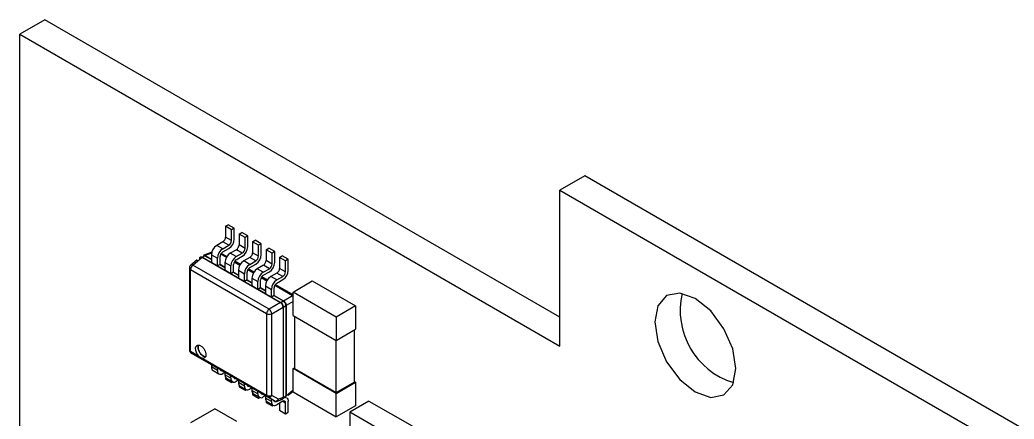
# Model space of a CAD drawing. Header units: millimetres. Extents: x 461 to 1302, y 117 to 711.
# Drawn here: x 867.1 to 919.2, y 389.3 to 410.2 of the extents above; entities that cross this region are included whole.
import ezdxf

# ---------------------------------------------------------------- set-up
doc = ezdxf.new("R2010")
doc.units = ezdxf.units.MM
doc.layers.get('0').update_dxf_attribs({"lineweight": 50})

msp = doc.modelspace()

# ---------------------------------------------------------------- linework, layer by layer
at = {"color": 7, "linetype": 'Continuous', "lineweight": 25}
for p, q in [((868.398, 410.183), (867.089, 409.428)), ((895.373, 394.611), (868.398, 410.183)), ((867.089, 386.923), (867.089, 409.428)), ((867.089, 409.428), (895.373, 393.1)), ((896.682, 402.02), (895.373, 401.265)), ((1009.818, 336.709), (896.682, 402.02)), ((895.373, 393.1), (895.373, 401.265)), ((895.373, 401.265), (1008.509, 335.953)), ((877.866, 399.374), (878.007, 399.455)), ((878.177, 399.194), (877.866, 399.374)), ((877.866, 399.374), (877.866, 398.802)), ((878.318, 399.276), (878.007, 399.455)), ((878.318, 399.276), (878.177, 399.194)), ((878.177, 398.622), (878.177, 399.194)), ((878.318, 398.704), (878.318, 399.276)), ((878.573, 398.965), (878.714, 399.047)), ((878.884, 398.786), (878.573, 398.965)), ((878.573, 398.965), (878.573, 398.394)), ((879.025, 398.868), (878.714, 399.047)), ((877.724, 398.557), (877.406, 398.373)), ((878.035, 398.378), (877.724, 398.557)), ((878.177, 398.622), (877.866, 398.802)), ((879.025, 398.868), (878.884, 398.786)), ((878.884, 398.214), (878.884, 398.786)), ((879.025, 398.296), (879.025, 398.868)), ((879.28, 398.557), (879.421, 398.639)), ((879.591, 398.378), (879.28, 398.557)), ((879.28, 398.557), (879.28, 397.986)), ((879.732, 398.459), (879.421, 398.639)), ((879.732, 398.459), (879.591, 398.378)), ((879.732, 397.888), (879.732, 398.459)), ((877.142, 398.01), (876.682, 397.845)), ((877.717, 398.194), (877.406, 398.373)), ((877.933, 397.786), (877.638, 397.956)), ((877.717, 398.194), (878.035, 398.378)), ((877.717, 398.031), (878.035, 398.214)), ((878.431, 398.149), (878.113, 397.965)), ((878.424, 397.786), (878.113, 397.965)), ((878.424, 397.786), (878.742, 397.969)), ((878.742, 397.969), (878.431, 398.149)), ((878.884, 398.214), (878.573, 398.394)), ((879.591, 397.806), (879.28, 397.986)), ((879.591, 397.806), (879.591, 398.378)), ((879.987, 398.149), (880.128, 398.231)), ((880.298, 397.969), (879.987, 398.149)), ((879.987, 398.149), (879.987, 397.577)), ((880.44, 398.051), (880.128, 398.231)), ((880.44, 398.051), (880.298, 397.969)), ((880.298, 397.398), (880.298, 397.969)), ((880.44, 397.48), (880.44, 398.051)), ((876.376, 397.624), (876.039, 397.338)), ((876.154, 397.339), (876.635, 397.748)), ((876.65, 397.757), (876.635, 397.748)), ((876.635, 397.748), (880.736, 395.38)), ((876.776, 397.83), (876.65, 397.757)), ((876.791, 397.838), (876.776, 397.83)), ((877.123, 397.884), (877.434, 397.704)), ((877.123, 397.884), (877.123, 397.475)), ((877.434, 397.296), (877.123, 397.475)), ((877.434, 397.296), (877.434, 397.704)), ((877.576, 397.377), (877.576, 397.786)), ((877.83, 397.475), (878.141, 397.296)), ((877.83, 397.475), (877.83, 397.067)), ((878.64, 397.378), (878.345, 397.548)), ((878.424, 397.622), (878.742, 397.806)), ((879.138, 397.741), (878.82, 397.557)), ((879.131, 397.377), (878.82, 397.557)), ((879.131, 397.377), (879.45, 397.561)), ((879.131, 397.214), (879.45, 397.398)), ((879.45, 397.561), (879.138, 397.741)), ((880.298, 397.398), (879.987, 397.577)), ((880.694, 397.741), (880.835, 397.823)), ((881.005, 397.561), (880.694, 397.741)), ((880.694, 397.741), (880.694, 397.169)), ((881.147, 397.643), (880.835, 397.823)), ((881.147, 397.643), (881.005, 397.561)), ((881.005, 396.99), (881.005, 397.561)), ((881.147, 397.071), (881.147, 397.643)), ((875.969, 397.186), (875.969, 392.909)), ((876.027, 397.104), (880.015, 394.802)), ((876.027, 392.827), (876.027, 397.104)), ((880.142, 395.037), (876.154, 397.339)), ((877.576, 397.377), (877.434, 397.296)), ((878.141, 396.887), (877.83, 397.067)), ((878.141, 396.887), (878.141, 397.296)), ((878.283, 396.969), (878.141, 396.887)), ((878.283, 396.969), (878.283, 397.377)), ((878.537, 397.067), (878.849, 396.888)), ((878.537, 397.067), (878.537, 396.659)), ((878.849, 396.479), (878.849, 396.888)), ((878.99, 396.561), (878.99, 396.969)), ((879.347, 396.97), (879.052, 397.14)), ((879.846, 397.333), (879.527, 397.149)), ((879.838, 396.969), (879.527, 397.149)), ((879.838, 396.969), (880.157, 397.153)), ((879.838, 396.806), (880.157, 396.99)), ((880.157, 397.153), (879.846, 397.333)), ((880.553, 396.924), (880.234, 396.741)), ((880.864, 396.745), (880.553, 396.924)), ((881.005, 396.99), (880.694, 397.169)), ((878.849, 396.479), (878.537, 396.659)), ((878.99, 396.561), (878.849, 396.479)), ((879.244, 396.659), (879.556, 396.479)), ((879.244, 396.659), (879.244, 396.251)), ((879.556, 396.071), (879.556, 396.479)), ((879.697, 396.153), (879.697, 396.561)), ((880.054, 396.561), (879.759, 396.732)), ((880.546, 396.561), (880.234, 396.741)), ((880.546, 396.561), (880.864, 396.745)), ((880.546, 396.398), (880.864, 396.581)), ((881.4, 395.928), (882.405, 396.508)), ((882.405, 396.508), (884.668, 395.202)), ((879.556, 396.071), (879.244, 396.251)), ((879.697, 396.153), (879.556, 396.071)), ((879.952, 396.251), (880.263, 396.071)), ((879.952, 396.251), (879.952, 395.842)), ((880.263, 395.663), (879.952, 395.842)), ((880.263, 395.663), (880.263, 396.071)), ((880.404, 395.745), (880.404, 396.153)), ((881.4, 395.784), (880.466, 396.323)), ((883.663, 394.621), (881.4, 395.928)), ((881.4, 394.703), (881.4, 395.928)), ((880.736, 395.38), (880.142, 395.037)), ((880.404, 395.745), (880.263, 395.663)), ((880.736, 395.38), (880.751, 395.39)), ((880.751, 395.39), (880.878, 395.463)), ((880.878, 395.463), (880.892, 395.47)), ((880.892, 395.47), (881.374, 395.748)), ((880.015, 394.802), (880.015, 390.525)), ((880.283, 394.793), (880.877, 395.137)), ((880.283, 390.517), (880.283, 394.793)), ((880.892, 395.145), (880.877, 395.137)), ((880.877, 395.137), (880.877, 390.401)), ((880.892, 395.145), (881.019, 395.218)), ((880.892, 390.409), (880.892, 395.145)), ((881.033, 395.227), (881.019, 395.218)), ((881.019, 395.218), (881.019, 390.482)), ((881.033, 395.227), (881.033, 390.491)), ((884.668, 395.202), (883.663, 394.621)), ((884.668, 395.202), (884.668, 393.977)), ((881.4, 394.703), (883.663, 393.397)), ((881.47, 394.662), (881.47, 391.927)), ((883.663, 394.621), (883.663, 393.397)), ((883.663, 393.397), (884.668, 393.977)), ((884.597, 393.936), (884.597, 391.201)), ((883.663, 390.661), (883.663, 393.397)), ((876.027, 392.827), (876.443, 392.587)), ((880.057, 390.434), (876.069, 392.736)), ((876.069, 392.736), (876.353, 392.571)), ((880.409, 390.23), (876.353, 392.571)), ((876.677, 392.452), (880.015, 390.525)), ((877.123, 392.127), (877.123, 392.004)), ((877.434, 391.825), (877.123, 392.004)), ((877.206, 391.821), (877.517, 391.642)), ((877.434, 391.825), (877.434, 391.947)), ((877.823, 391.723), (877.717, 391.662)), ((877.83, 391.719), (877.83, 391.596)), ((881.4, 391.927), (881.47, 391.967)), ((883.663, 390.62), (881.4, 391.927)), ((881.4, 390.702), (881.4, 391.927)), ((881.47, 391.927), (883.663, 390.661)), ((878.141, 391.417), (877.83, 391.596)), ((877.866, 391.459), (877.866, 391.372)), ((877.866, 391.372), (878.177, 391.192)), ((877.913, 391.413), (878.224, 391.234)), ((878.141, 391.417), (878.141, 391.539)), ((878.177, 391.192), (878.177, 391.261)), ((878.177, 391.192), (878.237, 391.227)), ((878.53, 391.315), (878.424, 391.253)), ((878.537, 391.311), (878.537, 391.188)), ((878.849, 391.008), (878.537, 391.188)), ((883.663, 390.661), (884.597, 391.201)), ((883.663, 390.62), (884.668, 391.201)), ((884.597, 391.242), (884.668, 391.201)), ((884.668, 391.201), (884.668, 389.976)), ((878.573, 391.05), (878.573, 390.963)), ((878.573, 390.963), (878.884, 390.784)), ((878.62, 391.005), (878.931, 390.825)), ((878.849, 391.008), (878.849, 391.131)), ((878.884, 390.784), (878.884, 390.853)), ((878.884, 390.784), (878.944, 390.819)), ((879.238, 390.906), (879.131, 390.845)), ((879.244, 390.902), (879.244, 390.78)), ((879.556, 390.6), (879.244, 390.78)), ((879.28, 390.642), (879.28, 390.555)), ((879.556, 390.6), (879.556, 390.723)), ((881.151, 390.533), (881.4, 390.744)), ((881.4, 390.702), (883.663, 389.395)), ((883.663, 389.395), (883.663, 390.62)), ((879.28, 390.555), (879.591, 390.376)), ((879.327, 390.597), (879.638, 390.417)), ((879.591, 390.376), (879.591, 390.445)), ((879.591, 390.376), (879.652, 390.411)), ((879.945, 390.498), (879.838, 390.437)), ((879.952, 390.494), (879.952, 390.372)), ((880.263, 390.192), (879.952, 390.372)), ((879.987, 390.234), (879.987, 390.147)), ((879.987, 390.147), (880.298, 389.967)), ((880.034, 390.189), (880.346, 390.009)), ((880.409, 390.23), (880.057, 390.434)), ((880.263, 390.192), (880.263, 390.315)), ((880.634, 390.314), (880.283, 390.517)), ((880.602, 390.225), (880.546, 390.192)), ((880.864, 390.212), (880.546, 390.029)), ((880.576, 390.215), (880.846, 390.312)), ((880.877, 390.401), (880.634, 390.314)), ((880.694, 390.114), (880.694, 389.739)), ((880.877, 390.401), (880.892, 390.409)), ((881.019, 390.482), (880.892, 390.409)), ((881.005, 389.559), (881.005, 390.131)), ((881.019, 390.482), (881.033, 390.491)), ((881.147, 389.641), (881.147, 390.212)), ((885.375, 390.221), (884.37, 389.64)), ((885.375, 390.221), (887.638, 388.915)), ((876.048, 389.091), (877.306, 389.817)), ((878.454, 389.154), (877.306, 389.817)), ((880.298, 389.967), (880.298, 390.036)), ((880.298, 389.967), (880.359, 390.002)), ((880.694, 389.739), (881.005, 389.559)), ((881.005, 389.559), (881.147, 389.641)), ((884.668, 389.976), (883.663, 389.395)), ((884.37, 389.64), (884.37, 388.416)), ((886.632, 388.334), (884.37, 389.64))]:
    msp.add_line(p, q, dxfattribs=at)
at = {"color": 8, "linetype": 'Continuous', "lineweight": 25}
for p, q in [((877.13, 397.959), (876.791, 397.838)), ((877.614, 397.919), (877.91, 397.748)), ((876.65, 397.757), (877.123, 397.484)), ((876.776, 397.83), (877.123, 397.63)), ((876.791, 397.838), (877.123, 397.646)), ((878.321, 397.51), (878.617, 397.34)), ((877.442, 397.3), (877.83, 397.076)), ((877.568, 397.373), (877.83, 397.222)), ((877.576, 397.385), (877.83, 397.238)), ((878.149, 396.892), (878.537, 396.667)), ((878.275, 396.965), (878.537, 396.814)), ((878.283, 396.977), (878.537, 396.83)), ((879.028, 397.102), (879.324, 396.931)), ((878.856, 396.484), (879.244, 396.259)), ((878.983, 396.557), (879.244, 396.405)), ((878.99, 396.569), (879.244, 396.422)), ((879.735, 396.694), (880.031, 396.523)), ((879.563, 396.075), (879.952, 395.851)), ((879.69, 396.148), (879.952, 395.997)), ((879.697, 396.16), (879.952, 396.013)), ((880.442, 396.286), (881.374, 395.748)), ((880.27, 395.667), (880.751, 395.39)), ((880.397, 395.74), (880.878, 395.463)), ((880.404, 395.752), (880.892, 395.47)), ((881.4, 395.438), (881.033, 395.227)), ((881.374, 395.748), (881.4, 395.733)), ((881.033, 390.491), (881.4, 390.802)), ((880.546, 390.192), (880.519, 390.207)), ((880.864, 390.212), (881.005, 390.131))]:
    msp.add_line(p, q, dxfattribs=at)
at = {"color": 7, "linetype": 'Continuous', "lineweight": 25, "flags": 128}
for points in [[(900.349, 394.369), (900.51, 393.338), (900.97, 392.278), (901.658, 391.35), (902.47, 390.695), (903.282, 390.412), (903.97, 390.546), (904.43, 391.075), (904.591, 391.92), (904.43, 392.95), (903.97, 394.011), (903.282, 394.939), (902.47, 395.594), (901.658, 395.876), (900.97, 395.742), (900.51, 395.213), (900.349, 394.369)], [(876.443, 392.587), (876.353, 392.718), (876.298, 392.864), (876.288, 393), (876.324, 393.103), (876.4, 393.155), (876.503, 393.148), (876.616, 393.083), (876.72, 392.971), (876.796, 392.83), (876.832, 392.686), (876.822, 392.562), (876.767, 392.479), (876.677, 392.452)], [(880.546, 390.192), (880.518, 390.179), (880.491, 390.173), (880.467, 390.174), (880.446, 390.182), (880.428, 390.197), (880.415, 390.217), (880.41, 390.229)], [(881.064, 390.396), (881.064, 390.396), (881.099, 390.366), (881.125, 390.325), (881.141, 390.273), (881.147, 390.212)]]:
    msp.add_lwpolyline(points, dxfattribs=at)
at = {"color": 8, "linetype": 'Continuous', "lineweight": 25, "flags": 128}
msp.add_lwpolyline([(881.374, 395.748), (881.399, 395.757), (881.4, 395.757)], dxfattribs=at)
at = {"color": 7, "linetype": 'Continuous', "lineweight": 25}
for centre, radius, start, end in [((877.559, 398.816), 0.307, 302.6068, 357.3938), ((877.704, 398.732), 0.615, 302.607, 357.3936), ((877.87, 398.636), 0.307, 302.6068, 357.3938), ((877.737, 397.856), 0.615, 122.6048, 177.3945), ((878.048, 397.676), 0.615, 122.6048, 177.3945), ((877.883, 397.772), 0.307, 122.6028, 177.3953), ((878.444, 397.447), 0.615, 122.6048, 177.3945), ((878.266, 398.408), 0.307, 302.6068, 357.3938), ((878.411, 398.324), 0.615, 302.607, 357.3936), ((878.577, 398.228), 0.307, 302.6068, 357.3938), ((878.973, 398), 0.307, 302.6068, 357.3938), ((878.755, 397.268), 0.615, 122.6048, 177.3945), ((878.59, 397.363), 0.307, 122.6028, 177.3953), ((879.151, 397.039), 0.615, 122.6048, 177.3945), ((879.118, 397.916), 0.615, 302.607, 357.3936), ((879.284, 397.82), 0.307, 302.6068, 357.3938), ((879.68, 397.591), 0.307, 302.6068, 357.3938), ((879.825, 397.507), 0.615, 302.607, 357.3936), ((879.991, 397.412), 0.307, 302.6068, 357.3938), ((876.338, 397.088), 0.311, 126.2992, 177.1691), ((879.463, 396.86), 0.615, 122.6048, 177.3945), ((879.297, 396.955), 0.307, 122.6028, 177.3953), ((879.859, 396.631), 0.615, 122.6048, 177.3945), ((880.17, 396.451), 0.615, 122.6048, 177.3945), ((880.387, 397.183), 0.307, 302.6068, 357.3938), ((880.533, 397.099), 0.615, 302.607, 357.3936), ((880.698, 397.004), 0.307, 302.6068, 357.3938), ((880.004, 396.547), 0.307, 122.6028, 177.3953), ((880.566, 396.223), 0.615, 122.6048, 177.3945), ((880.877, 396.043), 0.615, 122.6048, 177.3945), ((880.711, 396.139), 0.307, 122.6028, 177.3953), ((905.64, 394.974), 3.965, 167.0946, 252.9), ((880.326, 394.786), 0.311, 126.2992, 177.1691), ((880.157, 395.079), 0.311, 242.8342, 293.7005), ((879.903, 394.737), 0.384, 8.5205, 51.4771), ((876.127, 392.818), 0.101, 174.3834, 234.2959), ((876.928, 393.019), 0.498, 163.5749, 256.4193), ((877.348, 391.996), 0.225, 177.8012, 230.8861), ((877.607, 391.797), 0.175, 170.7873, 309.2003), ((877.656, 391.882), 0.0768, 195.2303, 284.7828), ((878.055, 391.588), 0.225, 177.8012, 230.8861), ((878.314, 391.389), 0.175, 170.7873, 309.2003), ((878.363, 391.474), 0.0768, 195.2303, 284.7828), ((878.762, 391.179), 0.225, 177.8012, 230.8861), ((879.021, 390.98), 0.175, 170.7873, 309.2003), ((879.07, 391.066), 0.0768, 195.2303, 284.7828), ((879.469, 390.771), 0.225, 177.8012, 230.8861), ((879.777, 390.658), 0.0768, 195.2303, 284.7828), ((879.728, 390.572), 0.175, 170.7873, 309.2003), ((880.176, 390.363), 0.225, 177.8012, 230.8861), ((880.157, 390.802), 0.311, 242.8334, 293.7013), ((880.115, 390.515), 0.101, 174.3834, 234.2959), ((880.124, 390.598), 0.178, 247.6519, 332.9191), ((880.435, 390.164), 0.175, 170.7873, 309.2003), ((880.476, 390.395), 0.178, 247.6534, 332.91), ((880.53, 390.309), 0.105, 296.1581, 2.5323), ((880.919, 390.145), 0.0873, 350.786, 129.209)]:
    msp.add_arc(centre, radius, start, end, dxfattribs=at)
at = {"color": 8, "linetype": 'Continuous', "lineweight": 25}
for centre, radius, start, end in [((876.065, 397.193), 0.0971, 184.5301, 246.8236), ((876.098, 397.247), 0.108, 58.583, 122.7646), ((876.068, 392.918), 0.0997, 185.3878, 245.9317)]:
    msp.add_arc(centre, radius, start, end, dxfattribs=at)
at = {"color": 7, "linetype": 'Continuous', "lineweight": 25}
for points, knots in [([(876.635, 397.748), (876.615, 397.755), (876.575, 397.769), (876.527, 397.757), (876.496, 397.723), (876.495, 397.685), (876.494, 397.667)], [0, 0, 0, 0, 0.2500094, 0.49999, 0.7499906, 1, 1, 1, 1]), ([(876.508, 397.675), (876.51, 397.696), (876.515, 397.736), (876.547, 397.771), (876.594, 397.782), (876.631, 397.765), (876.65, 397.757)], [0, 0, 0, 0, 0.2500294, 0.5000097, 0.7500034, 1, 1, 1, 1]), ([(875.995, 397.286), (875.984, 397.261), (875.969, 397.229), (875.969, 397.194), (875.969, 397.186)], [0, 0, 0, 0, 0.753088, 1, 1, 1, 1]), ([(876.04, 397.337), (876.035, 397.333), (876.017, 397.32), (876.004, 397.3), (875.995, 397.286)], [0, 0, 0, 0, 0.27587, 1, 1, 1, 1]), ([(880.877, 395.137), (880.873, 395.158), (880.865, 395.201), (880.831, 395.272), (880.786, 395.338), (880.753, 395.366), (880.736, 395.38)], [0, 0, 0, 0, 0.250007, 0.500009, 0.750012, 1, 1, 1, 1]), ([(880.751, 395.39), (880.77, 395.376), (880.807, 395.35), (880.853, 395.285), (880.886, 395.213), (880.89, 395.167), (880.892, 395.145)], [0, 0, 0, 0, 0.249975, 0.499991, 0.749973, 1, 1, 1, 1]), ([(881.019, 395.218), (881.017, 395.24), (881.013, 395.286), (880.98, 395.358), (880.933, 395.423), (880.896, 395.45), (880.878, 395.463)], [0, 0, 0, 0, 0.250027, 0.500009, 0.750025, 1, 1, 1, 1]), ([(880.892, 395.47), (880.912, 395.458), (880.952, 395.434), (881, 395.37), (881.031, 395.297), (881.032, 395.25), (881.033, 395.227)], [0, 0, 0, 0, 0.249988, 0.499991, 0.749993, 1, 1, 1, 1]), ([(875.969, 392.909), (875.969, 392.906), (875.968, 392.882), (875.979, 392.837), (876.011, 392.777), (876.049, 392.75), (876.069, 392.736)], [0, 0, 0, 0, 0.046539, 0.339316, 0.662014, 1, 1, 1, 1]), ([(876.804, 392.533), (876.77, 392.542), (876.701, 392.561), (876.592, 392.648), (876.502, 392.772), (876.439, 392.912), (876.418, 393.05), (876.436, 393.119), (876.446, 393.153)], [0, 0, 0, 0, 0.166393, 0.33304, 0.500929, 0.667565, 0.835466, 1, 1, 1, 1]), ([(876.677, 392.452), (876.649, 392.457), (876.612, 392.464), (876.542, 392.502), (876.489, 392.539), (876.452, 392.578), (876.443, 392.587)], [0, 0, 0, 0, 0.379338, 0.499997, 0.879596, 1, 1, 1, 1]), ([(880.41, 390.232), (880.419, 390.226), (880.444, 390.211), (880.472, 390.207), (880.49, 390.205)], [0, 0, 0, 0, 0.378729, 1, 1, 1, 1]), ([(880.49, 390.205), (880.516, 390.204), (880.546, 390.203), (880.573, 390.215), (880.576, 390.216)], [0, 0, 0, 0, 0.885318, 1, 1, 1, 1]), ([(880.877, 390.401), (880.873, 390.38), (880.865, 390.338), (880.831, 390.303), (880.786, 390.293), (880.753, 390.31), (880.736, 390.319)], [0, 0, 0, 0, 0.250012, 0.499981, 0.750016, 1, 1, 1, 1]), ([(880.892, 390.409), (880.89, 390.389), (880.886, 390.348), (880.853, 390.313), (880.807, 390.302), (880.77, 390.319), (880.751, 390.327)], [0, 0, 0, 0, 0.249986, 0.500014, 0.750009, 1, 1, 1, 1]), ([(881.019, 390.482), (881.017, 390.462), (881.013, 390.421), (880.98, 390.386), (880.933, 390.375), (880.896, 390.392), (880.878, 390.4)], [0, 0, 0, 0, 0.249986, 0.500014, 0.750009, 1, 1, 1, 1])]:
    msp.add_open_spline(points, degree=3, knots=knots, dxfattribs=at)

doc.saveas('drawing.dxf')
